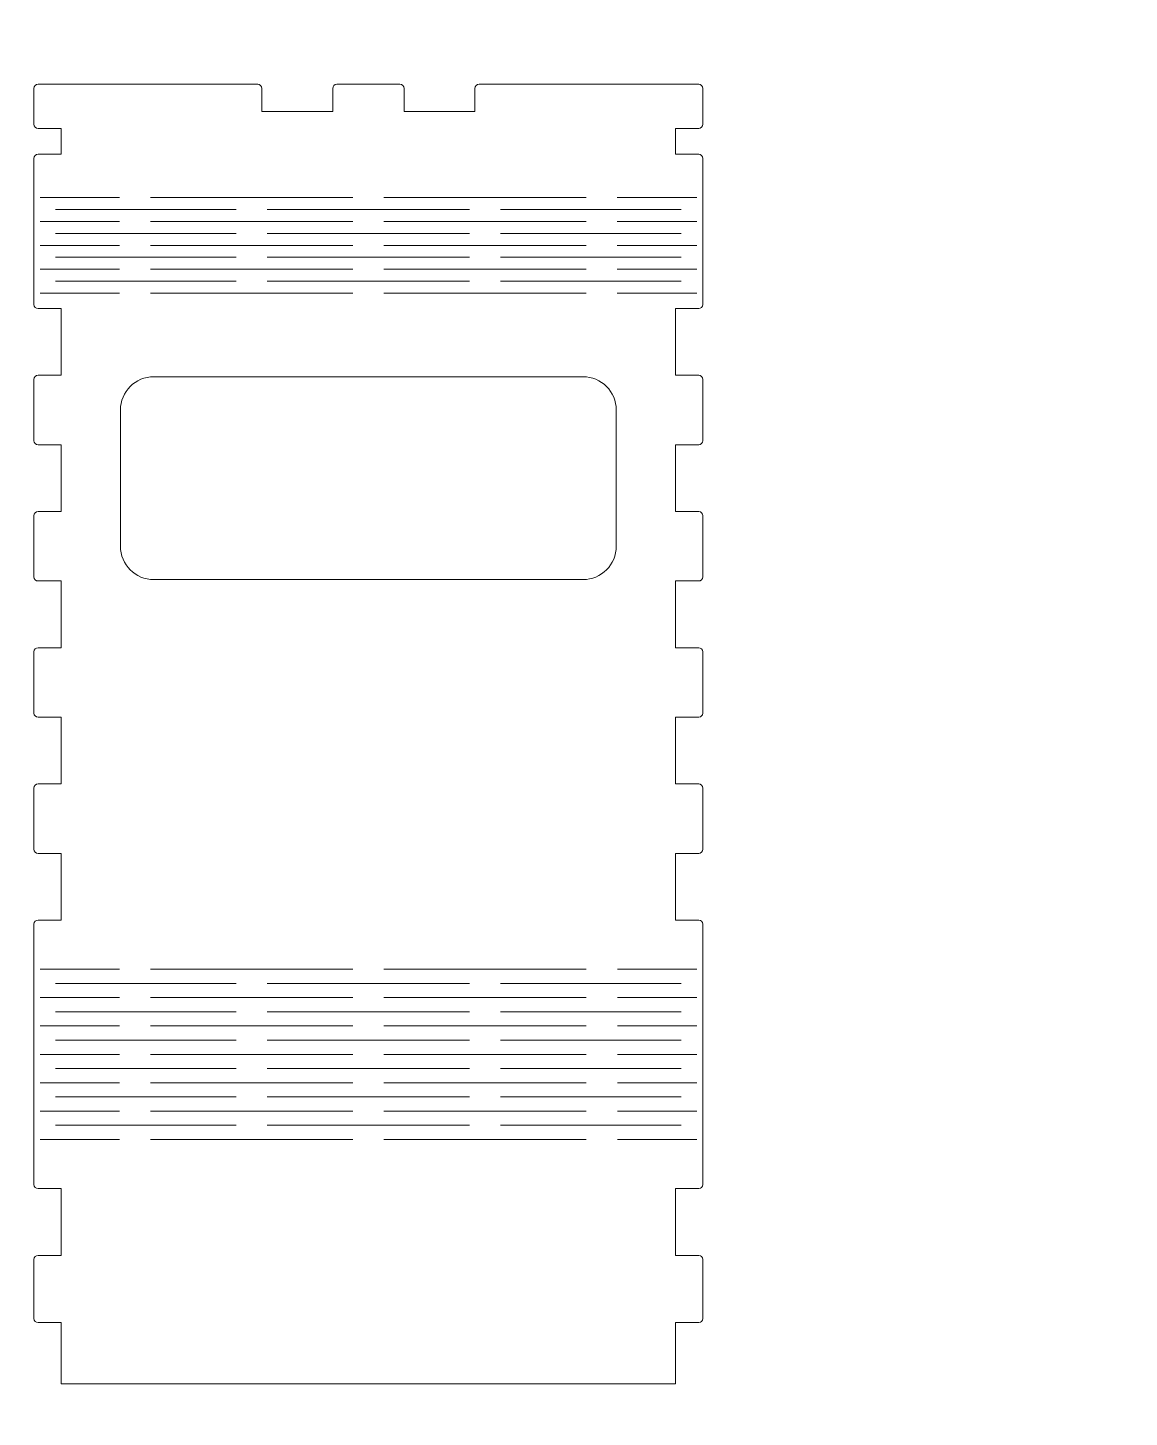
# Model space of a CAD drawing. Header units: millimetres. Extents: x -1099 to 2075, y -1295 to 1553.
# Drawn here: x 1238.3 to 1400, y -972.3 to -768.3 of the extents above; entities that cross this region are included whole.
import ezdxf

# ---------------------------------------------------------------- set-up
doc = ezdxf.new("R2010")
doc.units = ezdxf.units.MM
doc.header["$MEASUREMENT"] = 0
doc.layers.add('layer 1', color=7, linetype='Continuous')

msp = doc.modelspace()

# ---------------------------------------------------------------- linework, layer by layer
at = {"layer": 'layer 1', "color": 250, "lineweight": 9}
msp.add_open_spline([(725, -464.9999), (725, -464.9999), (2075, -464.9999), (2075, -464.9999), (2075, -464.9999), (2075, -464.9999), (2075, -1294.9999), (2075, -1294.9999), (2075, -1294.9999), (2075, -1294.9999), (725, -1294.9999), (725, -1294.9999), (725, -1294.9999), (725, -1294.9999), (725, -464.9999), (725, -464.9999)], degree=3, knots=[0, 0, 0, 0, 0.2, 0.2, 0.2, 0.2, 0.4, 0.4, 0.4, 0.4, 0.6, 0.6, 0.6, 0.6, 1, 1, 1, 1], dxfattribs=at)
at = {"layer": 'layer 1', "color": 240, "lineweight": 9}
for points, knots in [([(1333.4011, -829.5213), (1333.4011, -829.5213), (1333.4009, -839.321), (1333.4009, -839.321), (1333.4009, -839.321), (1333.4009, -839.321), (1336.8015, -839.321), (1336.8015, -839.321), (1336.8015, -839.321), (1337.1319, -839.321), (1337.4015, -839.5907), (1337.4015, -839.9211), (1337.4015, -839.9211), (1337.4015, -839.9211), (1337.3994, -848.921), (1337.3994, -848.921), (1337.3994, -848.921), (1337.3994, -849.2511), (1337.1295, -849.5209), (1336.7994, -849.5209), (1336.7994, -849.5209), (1336.7994, -849.5209), (1333.4007, -849.5209), (1333.4007, -849.5209), (1333.4007, -849.5209), (1333.4007, -849.5209), (1333.4005, -859.3207), (1333.4005, -859.3207), (1333.4005, -859.3207), (1333.4005, -859.3207), (1336.7994, -859.3207), (1336.7994, -859.3207), (1336.7994, -859.3207), (1337.1298, -859.3207), (1337.3993, -859.5902), (1337.3994, -859.9206), (1337.3994, -859.9206), (1337.3994, -859.9206), (1337.4015, -868.9206), (1337.4015, -868.9206), (1337.4015, -868.9206), (1337.4016, -869.2507), (1337.1316, -869.5207), (1336.8015, -869.5207), (1336.8015, -869.5207), (1336.8015, -869.5207), (1333.4002, -869.5207), (1333.4002, -869.5207), (1333.4002, -869.5207), (1333.4002, -869.5207), (1333.4, -879.3204), (1333.4, -879.3204), (1333.4, -879.3204), (1333.4, -879.3204), (1336.7993, -879.3204), (1336.7993, -879.3204), (1336.7993, -879.3204), (1337.1296, -879.3204), (1337.3993, -879.5901), (1337.3993, -879.9204), (1337.3993, -879.9204), (1337.3993, -879.9204), (1337.3993, -888.9202), (1337.3993, -888.9202), (1337.3993, -888.9202), (1337.3993, -889.2502), (1337.1293, -889.5202), (1336.7993, -889.5202), (1336.7993, -889.5202), (1336.7993, -889.5202), (1333.3998, -889.5202), (1333.3998, -889.5202), (1333.3998, -889.5202), (1333.3998, -889.5202), (1333.3996, -899.32), (1333.3996, -899.32), (1333.3996, -899.32), (1333.3996, -899.32), (1336.8016, -899.32), (1336.8016, -899.32), (1336.8016, -899.32), (1337.1319, -899.32), (1337.4016, -899.5898), (1337.4016, -899.92), (1337.4016, -899.92), (1337.4016, -899.92), (1337.4016, -938.1443), (1337.4016, -938.1443), (1337.4016, -938.1443), (1337.4016, -938.4742), (1337.1315, -938.7443), (1336.8016, -938.7443), (1336.8016, -938.7443), (1336.8016, -938.7443), (1333.4016, -938.7443), (1333.4016, -938.7443), (1333.4016, -938.7443), (1333.4016, -938.7443), (1333.4016, -948.5443), (1333.4016, -948.5443), (1333.4016, -948.5443), (1333.4016, -948.5443), (1336.8016, -948.5443), (1336.8016, -948.5443), (1336.8016, -948.5443), (1337.132, -948.5443), (1337.4016, -948.8139), (1337.4016, -949.1443), (1337.4016, -949.1443), (1337.4016, -949.1443), (1337.4016, -957.811), (1337.4016, -957.811), (1337.4016, -957.811), (1337.4016, -958.1412), (1337.1318, -958.411), (1336.8016, -958.411), (1336.8016, -958.411), (1336.8016, -958.411), (1333.4016, -958.411), (1333.4016, -958.411), (1333.4016, -958.411), (1333.4016, -958.411), (1333.4016, -967.411), (1333.4016, -967.411), (1333.4016, -967.411), (1333.4016, -967.411), (1243.2016, -967.411), (1243.2016, -967.411), (1243.2016, -967.411), (1243.2016, -967.411), (1243.2016, -958.411), (1243.2016, -958.411), (1243.2016, -958.411), (1243.2016, -958.411), (1239.8016, -958.411), (1239.8016, -958.411), (1239.8016, -958.411), (1239.4712, -958.411), (1239.2016, -958.1414), (1239.2016, -957.811), (1239.2016, -957.811), (1239.2016, -957.811), (1239.2016, -949.1443), (1239.2016, -949.1443), (1239.2016, -949.1443), (1239.2016, -948.8137), (1239.471, -948.5443), (1239.8016, -948.5443), (1239.8016, -948.5443), (1239.8016, -948.5443), (1243.2016, -948.5443), (1243.2016, -948.5443), (1243.2016, -948.5443), (1243.2016, -948.5443), (1243.2016, -938.7443), (1243.2016, -938.7443), (1243.2016, -938.7443), (1243.2016, -938.7443), (1239.8016, -938.7443), (1239.8016, -938.7443), (1239.8016, -938.7443), (1239.4713, -938.7443), (1239.2016, -938.4746), (1239.2016, -938.1443), (1239.2016, -938.1443), (1239.2016, -938.1443), (1239.2016, -899.92), (1239.2016, -899.92), (1239.2016, -899.92), (1239.2016, -899.5894), (1239.471, -899.32), (1239.8016, -899.32), (1239.8016, -899.32), (1239.8016, -899.32), (1243.2055, -899.32), (1243.2055, -899.32), (1243.2055, -899.32), (1243.2055, -899.32), (1243.2051, -889.5202), (1243.2051, -889.5202), (1243.2051, -889.5202), (1243.2051, -889.5202), (1239.8016, -889.5202), (1239.8016, -889.5202), (1239.8016, -889.5202), (1239.4712, -889.5202), (1239.2015, -889.2505), (1239.2016, -888.9201), (1239.2016, -888.9201), (1239.2016, -888.9201), (1239.2036, -879.9204), (1239.2036, -879.9204), (1239.2036, -879.9204), (1239.2037, -879.5898), (1239.473, -879.3205), (1239.8036, -879.3205), (1239.8036, -879.3205), (1239.8036, -879.3205), (1243.2046, -879.3205), (1243.2046, -879.3205), (1243.2046, -879.3205), (1243.2046, -879.3205), (1243.2042, -869.5207), (1243.2042, -869.5207), (1243.2042, -869.5207), (1243.2042, -869.5207), (1239.8017, -869.5207), (1239.8017, -869.5207), (1239.8017, -869.5207), (1239.4712, -869.5207), (1239.2016, -869.251), (1239.2017, -868.9205), (1239.2017, -868.9205), (1239.2017, -868.9205), (1239.2058, -859.9205), (1239.2058, -859.9205), (1239.2058, -859.9205), (1239.2059, -859.59), (1239.4753, -859.3207), (1239.8058, -859.3207), (1239.8058, -859.3207), (1239.8058, -859.3207), (1243.2038, -859.3207), (1243.2038, -859.3207), (1243.2038, -859.3207), (1243.2038, -859.3207), (1243.2034, -849.5207), (1243.2034, -849.5207), (1243.2034, -849.5207), (1243.2034, -849.5207), (1239.8058, -849.5207), (1239.8058, -849.5207), (1239.8058, -849.5207), (1239.4755, -849.5207), (1239.2058, -849.2513), (1239.2058, -848.9209), (1239.2058, -848.9209), (1239.2058, -848.9209), (1239.2017, -839.9212), (1239.2017, -839.9212), (1239.2017, -839.9212), (1239.2017, -839.5905), (1239.471, -839.321), (1239.8017, -839.321), (1239.8017, -839.321), (1239.8017, -839.321), (1243.2029, -839.321), (1243.2029, -839.321), (1243.2029, -839.321), (1243.2029, -839.321), (1243.2025, -829.5211), (1243.2025, -829.5211), (1243.2025, -829.5211), (1243.2025, -829.5211), (1239.8013, -829.5211), (1239.8013, -829.5211), (1239.8013, -829.5211), (1239.471, -829.5211), (1239.2013, -829.2517), (1239.2013, -828.9213), (1239.2013, -828.9213), (1239.2013, -828.9213), (1239.1972, -819.9216), (1239.1972, -819.9216), (1239.1972, -819.9216), (1239.1972, -819.5909), (1239.4665, -819.3214), (1239.7972, -819.3214), (1239.7972, -819.3214), (1239.7972, -819.3214), (1243.2021, -819.3214), (1243.2021, -819.3214), (1243.2021, -819.3214), (1243.2021, -819.3214), (1243.2016, -809.5212), (1243.2016, -809.5212), (1243.2016, -809.5212), (1243.2016, -809.5212), (1239.8005, -809.5212), (1239.8005, -809.5212), (1239.8005, -809.5212), (1239.4707, -809.5212), (1239.201, -809.2521), (1239.2005, -808.9223), (1239.2005, -808.9223), (1239.1881, -801.7689), (1239.2054, -794.6154), (1239.1976, -787.462), (1239.1976, -787.462), (1239.1974, -787.1314), (1239.4669, -786.8613), (1239.7976, -786.8613), (1239.7976, -786.8613), (1239.7976, -786.8613), (1243.2002, -786.8613), (1243.2002, -786.8613), (1243.2002, -786.8613), (1243.2002, -786.8613), (1243.1981, -783.0611), (1243.1981, -783.0611), (1243.1981, -783.0611), (1243.1981, -783.0611), (1239.8008, -783.0611), (1239.8008, -783.0611), (1239.8008, -783.0611), (1239.4709, -783.0611), (1239.2009, -782.7919), (1239.2008, -782.4619), (1239.2008, -782.4619), (1239.2008, -782.4619), (1239.1977, -777.1898), (1239.1977, -777.1898), (1239.1977, -777.1898), (1239.1976, -776.859), (1239.4667, -776.5891), (1239.7977, -776.5891), (1239.7977, -776.5891), (1239.7977, -776.5891), (1272.05, -776.5891), (1272.05, -776.5891), (1272.05, -776.5891), (1272.3803, -776.5891), (1272.65, -776.8588), (1272.65, -777.1891), (1272.65, -777.1891), (1272.65, -777.1891), (1272.65, -780.5893), (1272.65, -780.5893), (1272.65, -780.5893), (1272.65, -780.5893), (1283.0673, -780.5893), (1283.0673, -780.5893), (1283.0673, -780.5893), (1283.0673, -780.5893), (1283.0673, -777.1891), (1283.0673, -777.1891), (1283.0673, -777.1891), (1283.0673, -776.8585), (1283.3367, -776.5891), (1283.6673, -776.5891), (1283.6673, -776.5891), (1283.6673, -776.5891), (1292.9312, -776.5891), (1292.9312, -776.5891), (1292.9312, -776.5891), (1293.2617, -776.5891), (1293.5312, -776.8587), (1293.5312, -777.1891), (1293.5312, -777.1891), (1293.5312, -777.1891), (1293.5312, -780.5893), (1293.5312, -780.5893), (1293.5312, -780.5893), (1293.5312, -780.5893), (1303.9486, -780.5893), (1303.9486, -780.5893), (1303.9486, -780.5893), (1303.9486, -780.5893), (1303.9486, -777.1891), (1303.9486, -777.1891), (1303.9486, -777.1891), (1303.9486, -776.8585), (1304.218, -776.5891), (1304.5486, -776.5891), (1304.5486, -776.5891), (1304.5486, -776.5891), (1336.7967, -776.5891), (1336.7967, -776.5891), (1336.7967, -776.5891), (1337.1272, -776.5891), (1337.3967, -776.8591), (1337.3967, -777.1895), (1337.3967, -777.1895), (1337.3967, -777.1895), (1337.3952, -782.4615), (1337.3952, -782.4615), (1337.3952, -782.4615), (1337.3952, -782.7911), (1337.1247, -783.0611), (1336.7952, -783.0611), (1336.7952, -783.0611), (1336.7952, -783.0611), (1333.3966, -783.0611), (1333.3966, -783.0611), (1333.3966, -783.0611), (1333.3966, -783.0611), (1333.3955, -786.8613), (1333.3955, -786.8613), (1333.3955, -786.8613), (1333.3955, -786.8613), (1336.7968, -786.8613), (1336.7968, -786.8613), (1336.7968, -786.8613), (1337.1272, -786.8613), (1337.3969, -787.1313), (1337.3968, -787.4616), (1337.3968, -787.4616), (1337.3935, -794.6151), (1337.4011, -801.7685), (1337.3953, -808.9219), (1337.3953, -808.9219), (1337.3951, -809.2516), (1337.1251, -809.5213), (1336.7953, -809.5213), (1336.7953, -809.5213), (1336.7953, -809.5213), (1333.4016, -809.5213), (1333.4016, -809.5213), (1333.4016, -809.5213), (1333.4016, -809.5213), (1333.4014, -819.3214), (1333.4014, -819.3214), (1333.4014, -819.3214), (1333.4014, -819.3214), (1336.797, -819.3214), (1336.797, -819.3214), (1336.797, -819.3214), (1337.1274, -819.3214), (1337.397, -819.5911), (1337.397, -819.9215), (1337.397, -819.9215), (1337.397, -819.9215), (1337.3949, -828.9214), (1337.3949, -828.9214), (1337.3949, -828.9214), (1337.3949, -829.2515), (1337.125, -829.5213), (1336.7949, -829.5213), (1336.7949, -829.5213), (1336.7949, -829.5213), (1333.4011, -829.5213), (1333.4011, -829.5213)], [0, 0, 0, 0, 0.00917431, 0.00917431, 0.00917431, 0.00917431, 0.01834862, 0.01834862, 0.01834862, 0.01834862, 0.02752294, 0.02752294, 0.02752294, 0.02752294, 0.03669725, 0.03669725, 0.03669725, 0.03669725, 0.04587156, 0.04587156, 0.04587156, 0.04587156, 0.05504587, 0.05504587, 0.05504587, 0.05504587, 0.06422018, 0.06422018, 0.06422018, 0.06422018, 0.0733945, 0.0733945, 0.0733945, 0.0733945, 0.08256881, 0.08256881, 0.08256881, 0.08256881, 0.09174312, 0.09174312, 0.09174312, 0.09174312, 0.10091743, 0.10091743, 0.10091743, 0.10091743, 0.11009174, 0.11009174, 0.11009174, 0.11009174, 0.11926606, 0.11926606, 0.11926606, 0.11926606, 0.12844037, 0.12844037, 0.12844037, 0.12844037, 0.13761468, 0.13761468, 0.13761468, 0.13761468, 0.14678899, 0.14678899, 0.14678899, 0.14678899, 0.1559633, 0.1559633, 0.1559633, 0.1559633, 0.16513761, 0.16513761, 0.16513761, 0.16513761, 0.17431193, 0.17431193, 0.17431193, 0.17431193, 0.18348624, 0.18348624, 0.18348624, 0.18348624, 0.19266055, 0.19266055, 0.19266055, 0.19266055, 0.20183486, 0.20183486, 0.20183486, 0.20183486, 0.21100917, 0.21100917, 0.21100917, 0.21100917, 0.22018349, 0.22018349, 0.22018349, 0.22018349, 0.2293578, 0.2293578, 0.2293578, 0.2293578, 0.23853211, 0.23853211, 0.23853211, 0.23853211, 0.24770642, 0.24770642, 0.24770642, 0.24770642, 0.25688073, 0.25688073, 0.25688073, 0.25688073, 0.26605505, 0.26605505, 0.26605505, 0.26605505, 0.27522936, 0.27522936, 0.27522936, 0.27522936, 0.28440367, 0.28440367, 0.28440367, 0.28440367, 0.29357798, 0.29357798, 0.29357798, 0.29357798, 0.30275229, 0.30275229, 0.30275229, 0.30275229, 0.31192661, 0.31192661, 0.31192661, 0.31192661, 0.32110092, 0.32110092, 0.32110092, 0.32110092, 0.33027523, 0.33027523, 0.33027523, 0.33027523, 0.33944954, 0.33944954, 0.33944954, 0.33944954, 0.34862385, 0.34862385, 0.34862385, 0.34862385, 0.35779817, 0.35779817, 0.35779817, 0.35779817, 0.36697248, 0.36697248, 0.36697248, 0.36697248, 0.37614679, 0.37614679, 0.37614679, 0.37614679, 0.3853211, 0.3853211, 0.3853211, 0.3853211, 0.39449541, 0.39449541, 0.39449541, 0.39449541, 0.40366972, 0.40366972, 0.40366972, 0.40366972, 0.41284404, 0.41284404, 0.41284404, 0.41284404, 0.42201835, 0.42201835, 0.42201835, 0.42201835, 0.43119266, 0.43119266, 0.43119266, 0.43119266, 0.44036697, 0.44036697, 0.44036697, 0.44036697, 0.44954128, 0.44954128, 0.44954128, 0.44954128, 0.4587156, 0.4587156, 0.4587156, 0.4587156, 0.46788991, 0.46788991, 0.46788991, 0.46788991, 0.47706422, 0.47706422, 0.47706422, 0.47706422, 0.48623853, 0.48623853, 0.48623853, 0.48623853, 0.49541284, 0.49541284, 0.49541284, 0.49541284, 0.50458716, 0.50458716, 0.50458716, 0.50458716, 0.51376147, 0.51376147, 0.51376147, 0.51376147, 0.52293578, 0.52293578, 0.52293578, 0.52293578, 0.53211009, 0.53211009, 0.53211009, 0.53211009, 0.5412844, 0.5412844, 0.5412844, 0.5412844, 0.55045872, 0.55045872, 0.55045872, 0.55045872, 0.55963303, 0.55963303, 0.55963303, 0.55963303, 0.56880734, 0.56880734, 0.56880734, 0.56880734, 0.57798165, 0.57798165, 0.57798165, 0.57798165, 0.58715596, 0.58715596, 0.58715596, 0.58715596, 0.59633028, 0.59633028, 0.59633028, 0.59633028, 0.60550459, 0.60550459, 0.60550459, 0.60550459, 0.6146789, 0.6146789, 0.6146789, 0.6146789, 0.62385321, 0.62385321, 0.62385321, 0.62385321, 0.63302752, 0.63302752, 0.63302752, 0.63302752, 0.64220183, 0.64220183, 0.64220183, 0.64220183, 0.65137615, 0.65137615, 0.65137615, 0.65137615, 0.66055046, 0.66055046, 0.66055046, 0.66055046, 0.66972477, 0.66972477, 0.66972477, 0.66972477, 0.67889908, 0.67889908, 0.67889908, 0.67889908, 0.68807339, 0.68807339, 0.68807339, 0.68807339, 0.69724771, 0.69724771, 0.69724771, 0.69724771, 0.70642202, 0.70642202, 0.70642202, 0.70642202, 0.71559633, 0.71559633, 0.71559633, 0.71559633, 0.72477064, 0.72477064, 0.72477064, 0.72477064, 0.73394495, 0.73394495, 0.73394495, 0.73394495, 0.74311927, 0.74311927, 0.74311927, 0.74311927, 0.75229358, 0.75229358, 0.75229358, 0.75229358, 0.76146789, 0.76146789, 0.76146789, 0.76146789, 0.7706422, 0.7706422, 0.7706422, 0.7706422, 0.77981651, 0.77981651, 0.77981651, 0.77981651, 0.78899083, 0.78899083, 0.78899083, 0.78899083, 0.79816514, 0.79816514, 0.79816514, 0.79816514, 0.80733945, 0.80733945, 0.80733945, 0.80733945, 0.81651376, 0.81651376, 0.81651376, 0.81651376, 0.82568807, 0.82568807, 0.82568807, 0.82568807, 0.83486239, 0.83486239, 0.83486239, 0.83486239, 0.8440367, 0.8440367, 0.8440367, 0.8440367, 0.85321101, 0.85321101, 0.85321101, 0.85321101, 0.86238532, 0.86238532, 0.86238532, 0.86238532, 0.87155963, 0.87155963, 0.87155963, 0.87155963, 0.88073394, 0.88073394, 0.88073394, 0.88073394, 0.88990826, 0.88990826, 0.88990826, 0.88990826, 0.89908257, 0.89908257, 0.89908257, 0.89908257, 0.90825688, 0.90825688, 0.90825688, 0.90825688, 0.91743119, 0.91743119, 0.91743119, 0.91743119, 0.9266055, 0.9266055, 0.9266055, 0.9266055, 0.93577982, 0.93577982, 0.93577982, 0.93577982, 0.94495413, 0.94495413, 0.94495413, 0.94495413, 0.95412844, 0.95412844, 0.95412844, 0.95412844, 0.96330275, 0.96330275, 0.96330275, 0.96330275, 0.97247706, 0.97247706, 0.97247706, 0.97247706, 0.98165138, 0.98165138, 0.98165138, 0.98165138, 1, 1, 1, 1]), ([(1251.9013, -824.4214), (1251.9013, -824.4214), (1251.9013, -844.4214), (1251.9013, -844.4214), (1251.9013, -844.4214), (1251.9013, -847.1196), (1254.1031, -849.3214), (1256.8013, -849.3214), (1256.8013, -849.3214), (1256.8013, -849.3214), (1319.8013, -849.3214), (1319.8013, -849.3214), (1319.8013, -849.3214), (1322.499, -849.3214), (1324.7013, -847.1191), (1324.7013, -844.4214), (1324.7013, -844.4214), (1324.7013, -844.4214), (1324.7013, -824.4214), (1324.7013, -824.4214), (1324.7013, -824.4214), (1324.7013, -821.7232), (1322.4995, -819.5214), (1319.8013, -819.5214), (1319.8013, -819.5214), (1319.8013, -819.5214), (1256.8013, -819.5214), (1256.8013, -819.5214), (1256.8013, -819.5214), (1254.1026, -819.5214), (1251.9013, -821.7227), (1251.9013, -824.4214)], [0, 0, 0, 0, 0.11111111, 0.11111111, 0.11111111, 0.11111111, 0.22222222, 0.22222222, 0.22222222, 0.22222222, 0.33333333, 0.33333333, 0.33333333, 0.33333333, 0.44444444, 0.44444444, 0.44444444, 0.44444444, 0.55555556, 0.55555556, 0.55555556, 0.55555556, 0.66666667, 0.66666667, 0.66666667, 0.66666667, 0.77777778, 0.77777778, 0.77777778, 0.77777778, 1, 1, 1, 1])]:
    msp.add_open_spline(points, degree=3, knots=knots, dxfattribs=at)
at = {"layer": 'layer 1', "color": 225, "lineweight": 9}
for points in [[(1251.7469, -793.2334), (1251.7469, -793.2334), (1240.0968, -793.2334), (1240.0968, -793.2334)], [(1286.0123, -793.2334), (1286.0123, -793.2334), (1256.3157, -793.2334), (1256.3157, -793.2334)], [(1320.2779, -793.2334), (1320.2779, -793.2334), (1290.5812, -793.2334), (1290.5812, -793.2334)], [(1336.497, -793.2334), (1336.497, -793.2334), (1324.8466, -793.2334), (1324.8466, -793.2334)], [(1268.8798, -794.9834), (1268.8798, -794.9834), (1242.3813, -794.9834), (1242.3813, -794.9834)], [(1303.1453, -794.9834), (1303.1453, -794.9834), (1273.4485, -794.9834), (1273.4485, -794.9834)], [(1334.2126, -794.9834), (1334.2126, -794.9834), (1307.7139, -794.9834), (1307.7139, -794.9834)], [(1251.7469, -796.7334), (1251.7469, -796.7334), (1240.0968, -796.7334), (1240.0968, -796.7334)], [(1286.0123, -796.7334), (1286.0123, -796.7334), (1256.3157, -796.7334), (1256.3157, -796.7334)], [(1320.2779, -796.7334), (1320.2779, -796.7334), (1290.5812, -796.7334), (1290.5812, -796.7334)], [(1336.497, -796.7334), (1336.497, -796.7334), (1324.8466, -796.7334), (1324.8466, -796.7334)], [(1268.8798, -798.4833), (1268.8798, -798.4833), (1242.3813, -798.4833), (1242.3813, -798.4833)], [(1303.1453, -798.4833), (1303.1453, -798.4833), (1273.4485, -798.4833), (1273.4485, -798.4833)], [(1334.2126, -798.4833), (1334.2126, -798.4833), (1307.7139, -798.4833), (1307.7139, -798.4833)], [(1251.7469, -800.2333), (1251.7469, -800.2333), (1240.0968, -800.2333), (1240.0968, -800.2333)], [(1286.0123, -800.2333), (1286.0123, -800.2333), (1256.3157, -800.2333), (1256.3157, -800.2333)], [(1320.2779, -800.2333), (1320.2779, -800.2333), (1290.5812, -800.2333), (1290.5812, -800.2333)], [(1336.497, -800.2333), (1336.497, -800.2333), (1324.8466, -800.2333), (1324.8466, -800.2333)], [(1251.7469, -803.7333), (1251.7469, -803.7333), (1240.0968, -803.7333), (1240.0968, -803.7333)], [(1268.8798, -801.9834), (1268.8798, -801.9834), (1242.3813, -801.9834), (1242.3813, -801.9834)], [(1286.0123, -803.7333), (1286.0123, -803.7333), (1256.3157, -803.7333), (1256.3157, -803.7333)], [(1303.1453, -801.9834), (1303.1453, -801.9834), (1273.4485, -801.9834), (1273.4485, -801.9834)], [(1320.2779, -803.7333), (1320.2779, -803.7333), (1290.5812, -803.7333), (1290.5812, -803.7333)], [(1334.2126, -801.9834), (1334.2126, -801.9834), (1307.7139, -801.9834), (1307.7139, -801.9834)], [(1336.497, -803.7333), (1336.497, -803.7333), (1324.8466, -803.7333), (1324.8466, -803.7333)], [(1268.8798, -805.4833), (1268.8798, -805.4833), (1242.3813, -805.4833), (1242.3813, -805.4833)], [(1303.1453, -805.4833), (1303.1453, -805.4833), (1273.4485, -805.4833), (1273.4485, -805.4833)], [(1334.2126, -805.4833), (1334.2126, -805.4833), (1307.7139, -805.4833), (1307.7139, -805.4833)], [(1251.7469, -807.2333), (1251.7469, -807.2333), (1240.0968, -807.2333), (1240.0968, -807.2333)], [(1286.0123, -807.2333), (1286.0123, -807.2333), (1256.3157, -807.2333), (1256.3157, -807.2333)], [(1320.2779, -807.2333), (1320.2779, -807.2333), (1290.5812, -807.2333), (1290.5812, -807.2333)], [(1336.497, -807.2333), (1336.497, -807.2333), (1324.8466, -807.2333), (1324.8466, -807.2333)], [(1251.7515, -906.5301), (1251.7515, -906.5301), (1240.1014, -906.5301), (1240.1014, -906.5301)], [(1286.0168, -906.5301), (1286.0168, -906.5301), (1256.3204, -906.5301), (1256.3204, -906.5301)], [(1320.2822, -906.5301), (1320.2822, -906.5301), (1290.5857, -906.5301), (1290.5857, -906.5301)], [(1336.5013, -906.5301), (1336.5013, -906.5301), (1324.851, -906.5301), (1324.851, -906.5301)], [(1268.8843, -908.6135), (1268.8843, -908.6135), (1242.3859, -908.6135), (1242.3859, -908.6135)], [(1303.1498, -908.6135), (1303.1498, -908.6135), (1273.4531, -908.6135), (1273.4531, -908.6135)], [(1334.217, -908.6135), (1334.217, -908.6135), (1307.7184, -908.6135), (1307.7184, -908.6135)], [(1251.7515, -910.6967), (1251.7515, -910.6967), (1240.1014, -910.6967), (1240.1014, -910.6967)], [(1286.0168, -910.6967), (1286.0168, -910.6967), (1256.3204, -910.6967), (1256.3204, -910.6967)], [(1320.2822, -910.6967), (1320.2822, -910.6967), (1290.5857, -910.6967), (1290.5857, -910.6967)], [(1336.5013, -910.6967), (1336.5013, -910.6967), (1324.851, -910.6967), (1324.851, -910.6967)], [(1268.8843, -912.7802), (1268.8843, -912.7802), (1242.3859, -912.7802), (1242.3859, -912.7802)], [(1303.1498, -912.7802), (1303.1498, -912.7802), (1273.4531, -912.7802), (1273.4531, -912.7802)], [(1334.217, -912.7802), (1334.217, -912.7802), (1307.7184, -912.7802), (1307.7184, -912.7802)], [(1251.7515, -914.8634), (1251.7515, -914.8634), (1240.1014, -914.8634), (1240.1014, -914.8634)], [(1286.0168, -914.8634), (1286.0168, -914.8634), (1256.3204, -914.8634), (1256.3204, -914.8634)], [(1320.2822, -914.8634), (1320.2822, -914.8634), (1290.5857, -914.8634), (1290.5857, -914.8634)], [(1336.5013, -914.8634), (1336.5013, -914.8634), (1324.851, -914.8634), (1324.851, -914.8634)], [(1268.8843, -916.9468), (1268.8843, -916.9468), (1242.3859, -916.9468), (1242.3859, -916.9468)], [(1303.1498, -916.9468), (1303.1498, -916.9468), (1273.4531, -916.9468), (1273.4531, -916.9468)], [(1334.217, -916.9468), (1334.217, -916.9468), (1307.7184, -916.9468), (1307.7184, -916.9468)], [(1251.7515, -919.03), (1251.7515, -919.03), (1240.1014, -919.03), (1240.1014, -919.03)], [(1286.0168, -919.03), (1286.0168, -919.03), (1256.3204, -919.03), (1256.3204, -919.03)], [(1320.2822, -919.03), (1320.2822, -919.03), (1290.5857, -919.03), (1290.5857, -919.03)], [(1336.5013, -919.03), (1336.5013, -919.03), (1324.851, -919.03), (1324.851, -919.03)], [(1268.8843, -921.1134), (1268.8843, -921.1134), (1242.3859, -921.1134), (1242.3859, -921.1134)], [(1303.1498, -921.1134), (1303.1498, -921.1134), (1273.4531, -921.1134), (1273.4531, -921.1134)], [(1334.217, -921.1134), (1334.217, -921.1134), (1307.7184, -921.1134), (1307.7184, -921.1134)], [(1251.7515, -923.1966), (1251.7515, -923.1966), (1240.1014, -923.1966), (1240.1014, -923.1966)], [(1286.0168, -923.1966), (1286.0168, -923.1966), (1256.3204, -923.1966), (1256.3204, -923.1966)], [(1320.2822, -923.1966), (1320.2822, -923.1966), (1290.5857, -923.1966), (1290.5857, -923.1966)], [(1336.5013, -923.1966), (1336.5013, -923.1966), (1324.851, -923.1966), (1324.851, -923.1966)], [(1268.8843, -925.2801), (1268.8843, -925.2801), (1242.3859, -925.2801), (1242.3859, -925.2801)], [(1303.1498, -925.2801), (1303.1498, -925.2801), (1273.4531, -925.2801), (1273.4531, -925.2801)], [(1334.217, -925.2801), (1334.217, -925.2801), (1307.7184, -925.2801), (1307.7184, -925.2801)], [(1251.7515, -927.3633), (1251.7515, -927.3633), (1240.1014, -927.3633), (1240.1014, -927.3633)], [(1286.0168, -927.3633), (1286.0168, -927.3633), (1256.3204, -927.3633), (1256.3204, -927.3633)], [(1320.2822, -927.3633), (1320.2822, -927.3633), (1290.5857, -927.3633), (1290.5857, -927.3633)], [(1336.5013, -927.3633), (1336.5013, -927.3633), (1324.851, -927.3633), (1324.851, -927.3633)], [(1268.8843, -929.4467), (1268.8843, -929.4467), (1242.3859, -929.4467), (1242.3859, -929.4467)], [(1303.1498, -929.4467), (1303.1498, -929.4467), (1273.4531, -929.4467), (1273.4531, -929.4467)], [(1334.217, -929.4467), (1334.217, -929.4467), (1307.7184, -929.4467), (1307.7184, -929.4467)], [(1251.7515, -931.5299), (1251.7515, -931.5299), (1240.1014, -931.5299), (1240.1014, -931.5299)], [(1286.0168, -931.5299), (1286.0168, -931.5299), (1256.3204, -931.5299), (1256.3204, -931.5299)], [(1320.2822, -931.5299), (1320.2822, -931.5299), (1290.5857, -931.5299), (1290.5857, -931.5299)], [(1336.5013, -931.5299), (1336.5013, -931.5299), (1324.851, -931.5299), (1324.851, -931.5299)]]:
    msp.add_open_spline(points, degree=3, dxfattribs=at)

doc.saveas('drawing.dxf')
